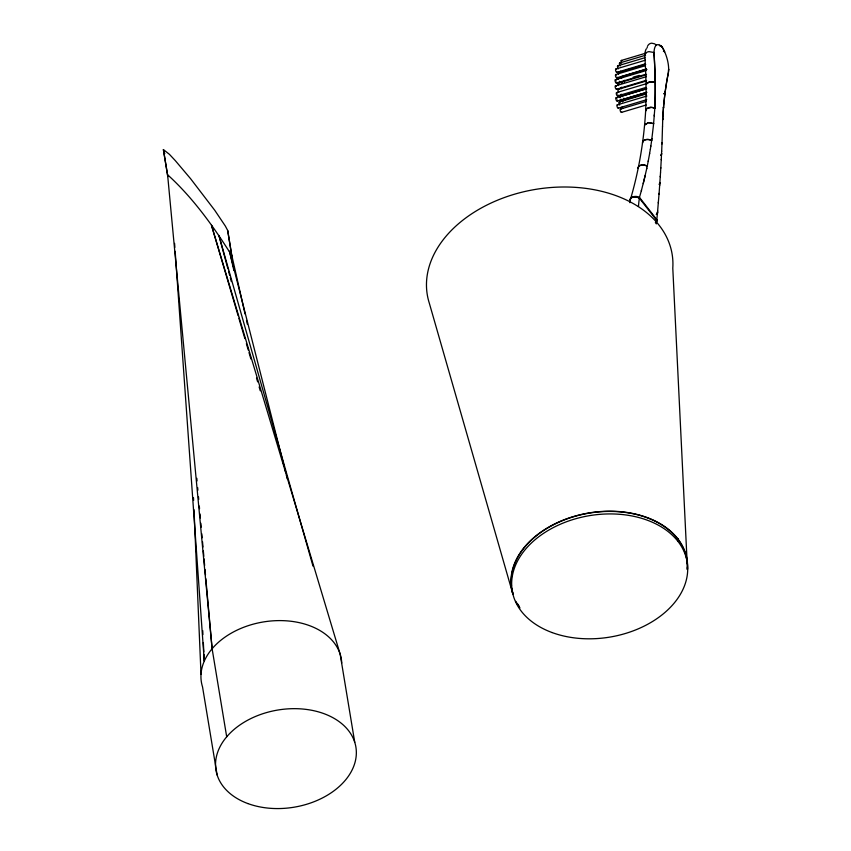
<?xml version="1.0" encoding="UTF-8"?>
<svg xmlns="http://www.w3.org/2000/svg" width="851" height="851" viewBox="0 0 851 851"><rect width="100%" height="100%" fill="white"/><g stroke="black" fill="none" stroke-linecap="round" stroke-linejoin="round"><path stroke-width="1.28" d="M662.759 118.555L662.738 119.225A5.468 3.564 3.4 0 1 662.514 119.948A5.468 3.361 1.5 0 0 662.738 119.225L662.759 118.555A333.858 123.874 73.4 0 1 663.982 102.46L664.386 98.578A333.858 123.874 73.4 0 1 668.343 73.026L668.684 69.133L668.429 70.25M641.526 190.135L639.218 198.251A5.478 3.702 16 0 0 634.229 196.719L631.538 197.56A5.638 3.606 2.8 0 0 630.24 199.432L629.91 202.698M662.025 142.947L662.503 126.533M661.993 143.957L662.004 142.766M662.535 126.608L662.727 118.523A333.932 123.906 73.4 0 1 668.312 72.984A18.435 6.84 73.4 0 0 662.45 47.624L660.95 45.826L659.334 45.337M656.281 223.909L656.834 219.654L639.473 197.379A5.638 3.606 2.8 0 0 632.336 197.092L631.548 197.528A5.723 3.861 16 0 0 630.219 200.145C638.856 170.966 643.93 140.777 645.675 110.417A5.691 3.776 4.1 0 1 648.696 107.641L650.781 107.46A5.468 3.436 2.2 0 1 653.919 107.96L654.813 108.364L653.611 123.629L648.526 122.576L644.739 124.831L648.526 122.608L653.611 123.629M661.259 159.711L661.653 151.01M638.133 168.509L638.41 167.051A5.691 3.851 11.2 0 1 641.165 165.105L642.175 164.945A5.478 3.702 11.2 0 1 647.228 166.243M642.484 143.17L642.76 141.723A5.68 3.84 7.6 0 1 645.537 139.702L646.547 139.5A5.478 3.702 7.6 0 1 651.632 140.628L650.792 146.287M645.675 110.417L645.643 111.141A333.932 123.906 73.4 0 0 646.047 93.982L646.047 89.568A333.932 123.906 73.4 0 0 644.92 57.506L644.898 54.57A5.702 3.702 3.3 0 1 648.941 51.624L654.015 52.496L654.079 54.741A333.89 123.884 73.4 0 1 655.206 86.791L655.206 91.206A333.847 123.874 73.4 0 1 654.813 108.364L653.919 107.917A5.478 3.638 4.1 0 0 649.717 107.417M661.674 151.287L661.972 143.925M661.259 159.318L660.791 168.211M660.536 172.753L660.802 167.711M660.28 176.178L659.674 185.444M660.259 176.785L660.514 172.742M659.716 184.72L659.036 194.177M655.472 222.632A5.478 2.713 5.4 0 0 656.738 220.717L657.642 210.803M658.397 202.038L658.334 202.985M654.249 115.991L654.345 114.757M659.089 193.347L657.568 211.75M653.653 123.523L651.632 140.628A5.478 3.67 8.4 0 0 646.547 139.553L645.537 139.745A5.691 3.819 8.4 0 0 642.526 142.436M651.643 140.702L651.93 138.532M650.355 149.276L650.866 146M647.1 47.975L647.271 46.943M649.568 153.818L650.334 149.244M649.653 153.425L648.196 161.318M639.473 197.379L638.91 201.634A237.663 159.924 -37.9 0 0 638.463 206.474M648.313 160.828L646.686 168.785M646.824 168.2L643.239 183.625M645.207 175.54L641.314 190.911M646.717 83.292L646.037 84.483L649.047 81.983L654.281 81.994L650.068 81.792L646.717 83.324M621.273 60.474L645.983 53.102M619.634 62.985L645.579 55.241M617.73 65.835L644.909 57.719M615.816 69.048L645.462 60.187M616.879 72.335L645.292 63.846M618.592 72.495L645.771 64.368M615.688 74.548L645.335 65.687M616.762 77.845L646.409 68.984M621.858 76.547L646.558 69.176M618.475 77.994L646.888 69.505M615.337 79.771L646.228 70.537M633.133 77.228L639.314 75.388M616.411 83.058L646.058 74.207M618.124 83.217L646.537 74.728M615.422 85.93L646.303 76.707M616.496 89.227L646.143 80.377M618.209 89.376L646.622 80.888M616.528 92.621L646.186 83.76M617.603 95.918L646.015 87.43M616.092 97.78L645.739 88.919M619.656 96.886L646.834 88.759M617.166 101.067L646.813 92.216M620.73 100.173L646.675 92.429M622.432 101.843A1.734 0.649 73.4 0 1 622.528 100.397L646.069 93.333M619.22 102.035L646.398 93.918M617.22 104.875L646.866 96.025M618.294 108.173L646.707 99.684M620.39 109.098L646.335 101.354M621.464 112.396L646.175 105.013M650.781 107.46L647.005 108.598A5.723 3.595 2.2 0 0 645.675 110.46M659.631 45.72L661.674 46.454M663.397 51.22L664.695 51.858L662.461 47.582M226.696 736.806L212.112 648.739L167.764 176.54L163.392 149.574L169.434 154.339L175.274 160.594L190.624 178.742L214.75 210.282L225.302 225.994L227.696 230.493L232.068 257.459L227.696 230.493M163.392 149.574L167.562 174.732C192.932 197.751 213.633 226.611 231.855 255.651L245.045 313.966M656.259 45.177L654.653 43.827L651.664 43.178A5.744 5.319 62.1 0 0 647.643 45.965M654.834 108.396A333.932 123.906 73.4 0 0 654.111 54.762A18.435 6.84 73.4 0 1 661.621 46.55L662.035 46.965L661.578 46.316M163.605 151.382L164.796 153.627M238.131 315.689L211.484 225.313L340.166 654.206L354.739 742.274M238.876 318.231L244.875 338.592M246.386 343.687L248.258 350.048M249.003 352.591L250.885 358.962M256.513 378.057L257.64 381.865M259.14 386.96L260.268 390.779M312.998 566.117L218.92 235.45L227.877 268.756M228.568 271.32L229.6 275.16M230.281 277.724L231.323 281.564M284.106 466.22L229.462 251.151L233.919 270.565M284.766 468.795L285.745 472.656M286.393 475.23L287.383 479.092M246.503 320.455L247.386 324.337M217.111 774.974L202.538 686.906A70.91 49.262 -9.4 0 1 262.768 622.049A70.91 49.262 -9.4 0 1 341.74 663.089M167.562 174.732L167.764 176.54M196.826 478.305L197.06 480.943M197.655 487.549L197.889 490.197M198.485 496.803L198.719 499.441M199.315 506.047L199.549 508.696M200.028 513.972L200.379 517.94M200.857 523.227L201.208 527.184M201.804 533.79L202.155 537.758M202.517 541.725L202.985 547.002M203.346 550.969L203.814 556.256M204.059 558.894L204.644 565.5M205.006 569.468L205.474 574.755M205.836 578.712L212.112 648.739M174.583 243.375L174.87 247.354M175.157 251.332L204.272 661.11L203.942 654.472M202.729 630.591L202.932 634.58M203.336 642.537L203.804 651.823M193.507 497.761L193.624 500.42M194.017 509.696L201.006 674.13M621.57 63.197A1.734 0.649 73.4 0 1 621.028 60.995A1.734 0.649 73.4 0 1 621.847 60.751M620.804 72.037A1.734 0.649 73.4 0 1 620.624 71.176M618.23 68.857A1.734 0.649 73.4 0 1 617.475 66.527A1.734 0.649 73.4 0 1 618.294 66.112M617.018 77.154A1.734 0.649 73.4 0 1 616.124 77.473A1.734 0.649 73.4 0 1 615.454 75.016A1.734 0.649 73.4 0 1 616.464 75.122M618.305 79.494A1.734 0.649 73.4 0 1 619.039 78.271M619.539 81.292A1.734 0.649 73.4 0 1 619.368 81.302M621.496 83.132A1.734 0.649 73.4 0 1 622.507 82.621M620.134 66.006A1.734 0.649 73.4 0 1 619.379 63.676A1.734 0.649 73.4 0 1 620.198 63.261M617.103 71.973A1.734 0.649 73.4 0 1 616.177 71.878A1.734 0.649 73.4 0 1 615.56 69.612A1.734 0.649 73.4 0 1 616.379 69.325M618.549 74.431A1.734 0.649 73.4 0 1 618.411 72.729A1.734 0.649 73.4 0 1 619.166 72.761M621.687 78.058A1.734 0.649 73.4 0 1 621.783 76.601A1.734 0.649 73.4 0 1 622.624 77.122M624.474 82.121A1.734 0.649 73.4 0 1 624.389 80.313M616.645 81.983A1.734 0.649 73.4 0 1 615.911 82.866A1.734 0.649 73.4 0 1 615.092 80.334A1.734 0.649 73.4 0 1 616.113 80.334M618.241 85.568A1.734 0.649 73.4 0 1 617.943 83.451A1.734 0.649 73.4 0 1 618.9 83.781M621.219 88.781A1.734 0.649 73.4 0 1 621.751 87.345M622.666 108.513A1.734 0.649 73.4 0 1 621.996 107.003M619.719 105.056A1.734 0.649 73.4 0 1 618.975 102.556A1.734 0.649 73.4 0 1 619.996 102.609M617.4 99.992A1.734 0.649 73.4 0 1 616.667 100.875A1.734 0.649 73.4 0 1 615.847 98.344A1.734 0.649 73.4 0 1 616.869 98.344M622.528 100.397A1.734 0.649 73.4 0 1 623.368 100.918M620.975 99.099A1.734 0.649 73.4 0 1 620.166 99.897M619.4 97.567A1.734 0.649 73.4 0 1 620.432 97.45M617.837 94.844A1.734 0.649 73.4 0 1 617.103 95.716A1.734 0.649 73.4 0 1 616.284 93.195A1.734 0.649 73.4 0 1 617.305 93.195M618.507 107.811A1.734 0.649 73.4 0 1 617.581 107.715A1.734 0.649 73.4 0 1 616.964 105.45A1.734 0.649 73.4 0 1 617.783 105.152M621.687 112.034A1.734 0.649 73.4 0 1 620.762 111.938A1.734 0.649 73.4 0 1 620.145 109.673A1.734 0.649 73.4 0 1 620.964 109.375M616.709 88.866A1.734 0.649 73.4 0 1 615.72 88.653A1.734 0.649 73.4 0 1 615.199 86.302A1.734 0.649 73.4 0 1 616.198 86.504M618.709 92.397A1.734 0.649 73.4 0 1 617.954 90.068A1.734 0.649 73.4 0 1 618.773 89.653M622.177 96.663A1.734 0.649 73.4 0 1 621.209 94.131M624.634 100.088A1.734 0.649 73.4 0 1 623.9 98.152M644.856 55.272A18.435 6.84 73.4 0 1 646.335 48.805M655.419 222.771A5.585 3.372 8.6 0 0 656.706 220.409L639.335 198.134A5.585 3.372 8.6 0 0 633.687 197.017A5.585 3.372 8.6 0 0 630.219 199.474M656.834 219.654A5.638 3.606 2.8 0 1 656.578 221.037M656.142 221.675A5.638 3.606 2.8 0 1 655.504 222.239M659.238 184.188A5.478 2.978 3.6 0 0 659.897 182.508A5.478 2.947 4.4 0 1 659.227 184.273M661.589 153.51A5.478 3.138 3 0 1 660.919 155.286M661.589 153.403A5.478 3.17 2.2 0 1 660.919 155.201M657.504 212.622A5.478 2.713 5.4 0 1 657.27 213.675M657.515 212.505A5.478 2.744 4.7 0 1 657.28 213.569M656.855 214.048A5.478 2.744 4.7 0 1 656.238 214.463M638.165 167.764A5.702 3.819 12 0 1 641.154 165.158L642.165 164.998A5.478 3.67 12 0 1 647.207 166.339M519.972 607.944A88.929 61.783 -9.4 0 1 515.855 601.349M687.289 566.894A88.642 61.57 -9.4 0 1 687.193 569.383M519.472 606.774A88.642 61.57 -9.4 0 1 517.365 603.497M513.249 594.296A88.642 61.57 -9.4 0 1 511.813 588.264M511.483 585.796A88.642 61.57 -9.4 0 1 593.743 512.44A88.642 61.57 -9.4 0 1 687.172 563.16M663.365 107.843L663.599 107.152L663.365 107.843M664.631 93.174L663.993 93.801L664.631 93.174M665.301 91.759L665.067 92.514L665.301 91.748M657.557 212.303L657.344 212.835L657.557 212.303M677.779 538.726L677.928 541.353L677.779 538.726M512.962 594.36L429.276 303.041A124.097 86.206 -9.4 0 1 539.47 188.784A124.097 86.206 -9.4 0 1 672.79 268.171L687.48 569.372A88.929 61.783 -9.4 0 0 591.934 512.483A88.929 61.783 -9.4 0 0 512.962 594.36M552.076 632.548A88.642 61.57 -9.4 0 0 687.608 571.904A88.642 61.57 -9.4 0 0 559.362 524.663A88.642 61.57 -9.4 0 0 552.076 632.548M247.843 803.557A70.91 49.262 -9.4 0 0 356.271 755.039A70.91 49.262 -9.4 0 0 253.672 717.255A70.91 49.262 -9.4 0 0 247.843 803.557"/></g></svg>
